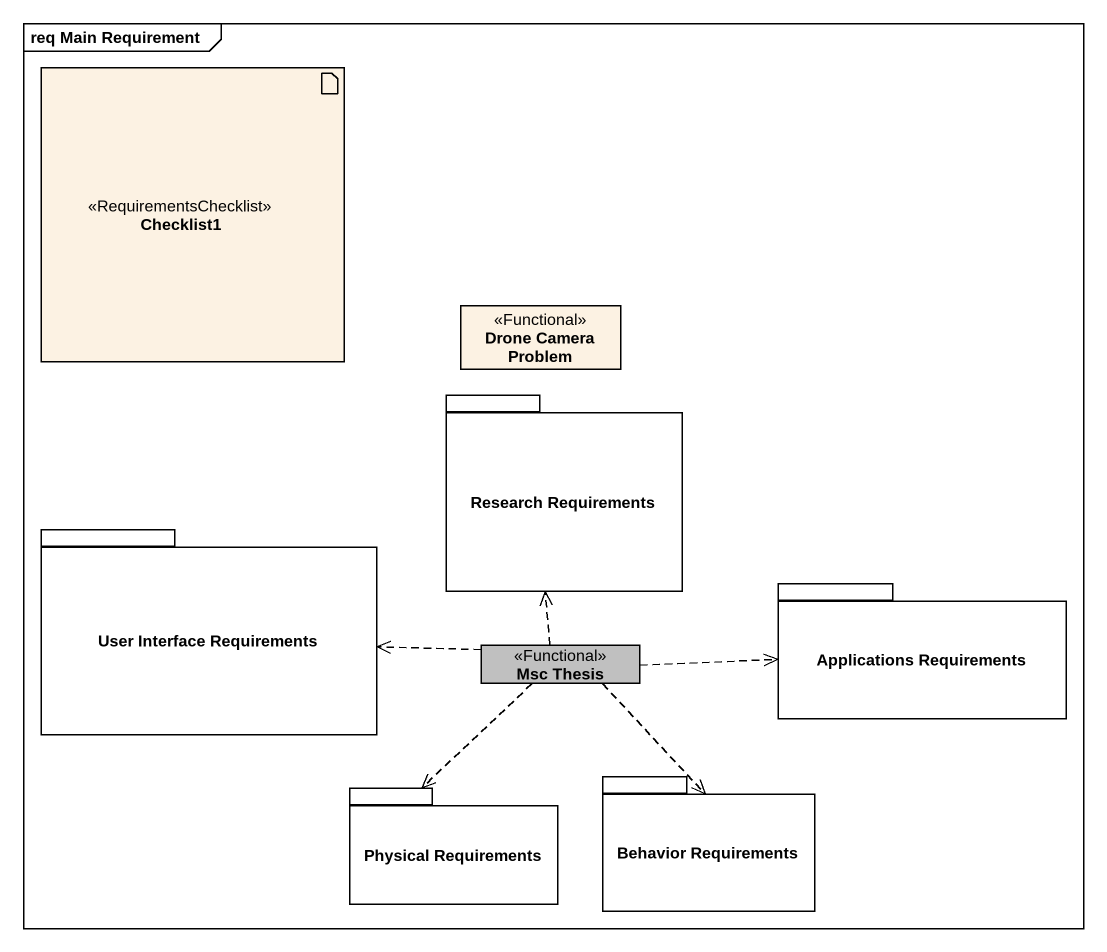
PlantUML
@startuml
mainframe req Main Requirement
allowmixing
hide circle
hide empty members
artifact Checklist1 <<RequirementsChecklist>>
class "Drone Camera Problem" as Drone_Camera_Problem <<Functional>>
package "Research Requirements" as Research_Requirements {
}
package "User Interface Requirements" as User_Interface_Requirements {
}
package "Applications Requirements" as Applications_Requirements {
}
class "Msc Thesis" as Msc_Thesis <<Functional>> #C0C0C0
package "Physical Requirements" as Physical_Requirements {
}
package "Behavior Requirements" as Behavior_Requirements {
}
Msc_Thesis .up.> Research_Requirements
Msc_Thesis .left.> User_Interface_Requirements
Msc_Thesis .right.> Applications_Requirements
Msc_Thesis ..> Physical_Requirements
Msc_Thesis ..> Behavior_Requirements
@enduml
